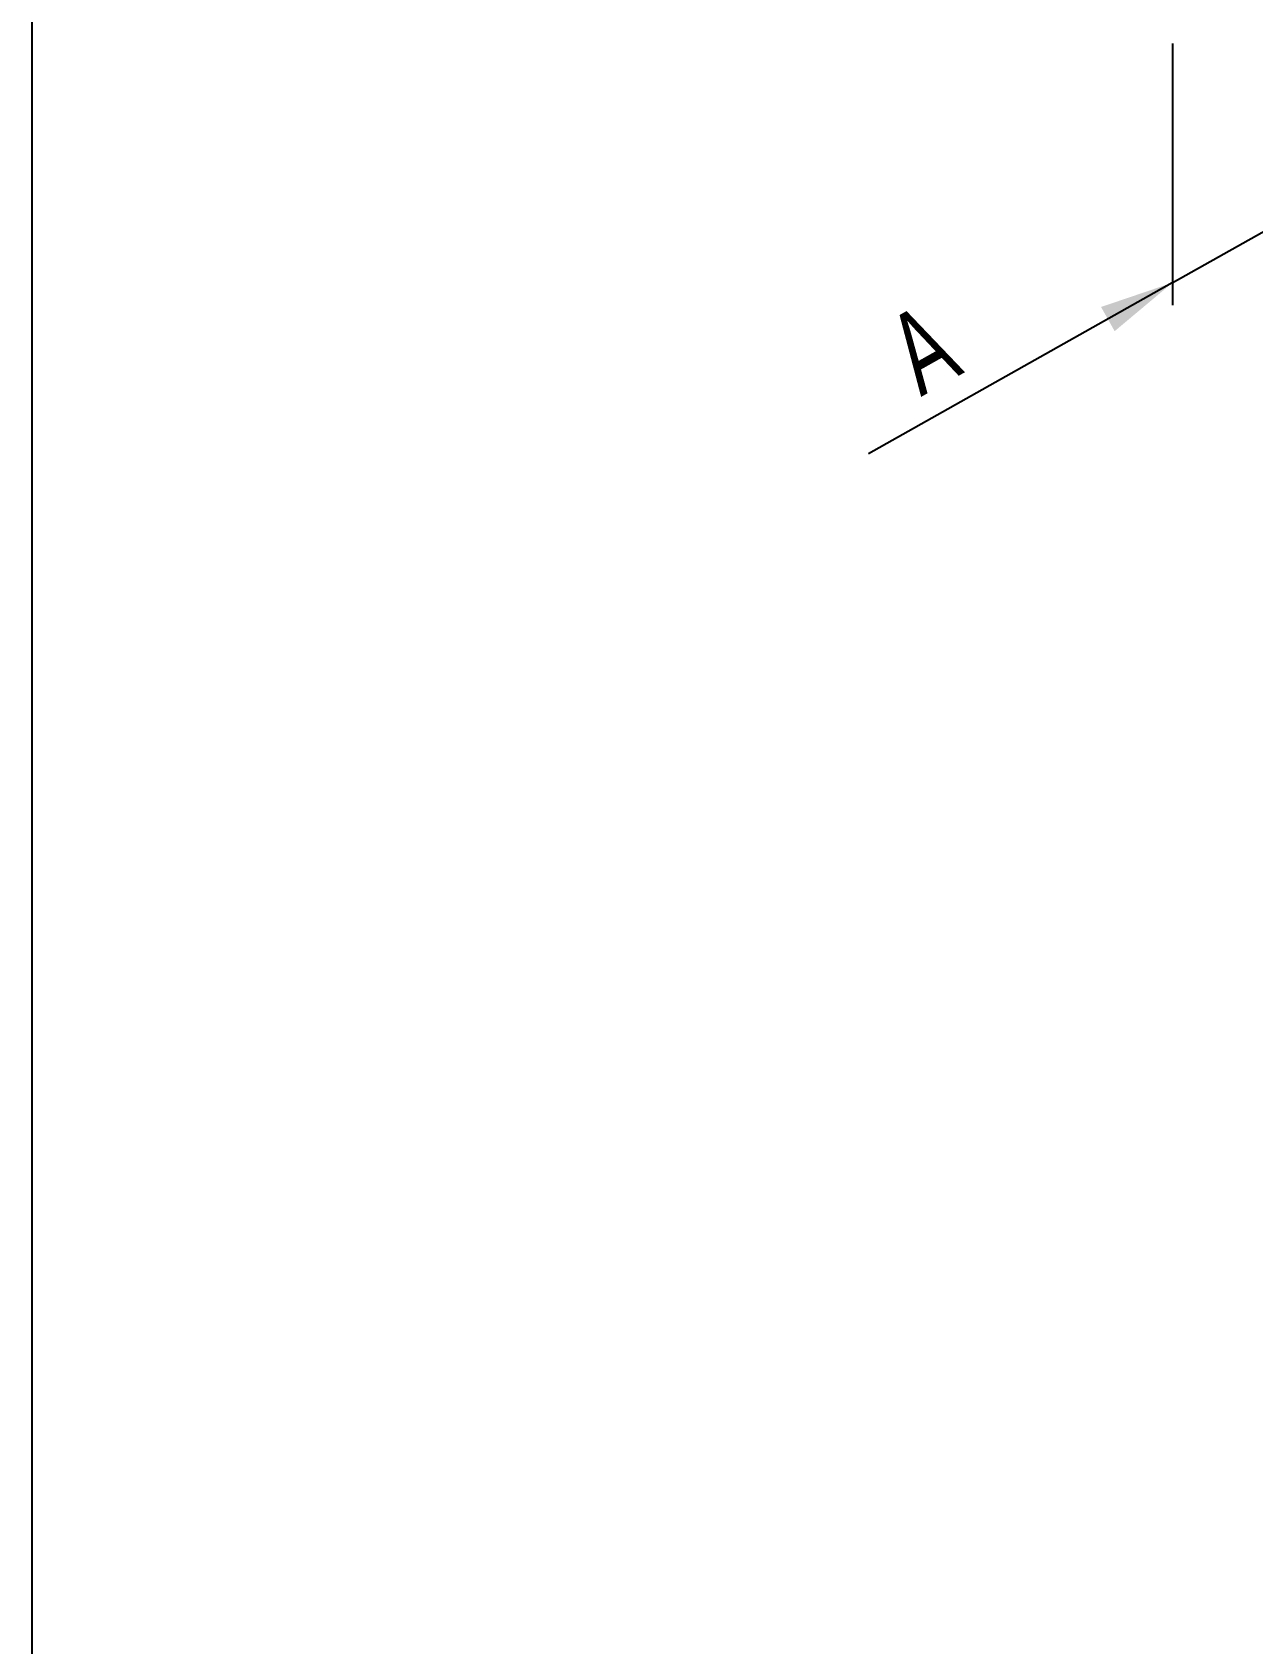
# Model space of a CAD drawing. Header units: millimetres. Extents: x 226 to 1066, y 456 to 1447.
# Drawn here: x 225.7 to 276, y 1258.6 to 1325 of the extents above; entities that cross this region are included whole.
import ezdxf

# ---------------------------------------------------------------- set-up
doc = ezdxf.new("R2010")
doc.units = ezdxf.units.MM
doc.layers.add('ANTET', color=140, linetype='Continuous')
doc.styles.add('SLDTEXTSTYLE0', font='TXT', dxfattribs={"width": 0.663, "bigfont": 'bigfont'})

# ---------------------------------------------------------------- blocks, each defined once
blk = doc.blocks.new('MN50.S.1')
at = {"color": 252}
blk.add_lwpolyline([(9907.25, 888.558), (9907.25, 1185.558), (10117.25, 1185.558), (10117.25, 888.558)], close=True, dxfattribs=at)
blk = doc.blocks.new('M.T.TİP-4A')
at = {"color": 1}
for p, q in [((272.679, 1324.505), (272.679, 1313.74)), ((272.665, 1314.651), (277.627, 1317.441)), ((272.665, 1314.651), (260.16, 1307.618))]:
    blk.add_line(p, q, dxfattribs=at)
blk.add_solid([(272.679, 1314.659), (269.738, 1313.66), (270.298, 1312.664)], dxfattribs=at)
at = {"color": 1, "insert": (260.67, 1312.896), "char_height": 3.375, "attachment_point": 1, "rotation": 29.35087, "style": 'SLDTEXTSTYLE0'}
blk.add_mtext('{\\fArial|b0|i0|c0|p34;A}', dxfattribs=at)

msp = doc.modelspace()

# ---------------------------------------------------------------- block references
msp.add_blockref('M.T.TİP-4A', (0, 0))
at = {"layer": 'ANTET', "color": 0}
msp.add_blockref('MN50.S.1', (-9681.523, 261.489), dxfattribs=at)

doc.saveas('drawing.dxf')
